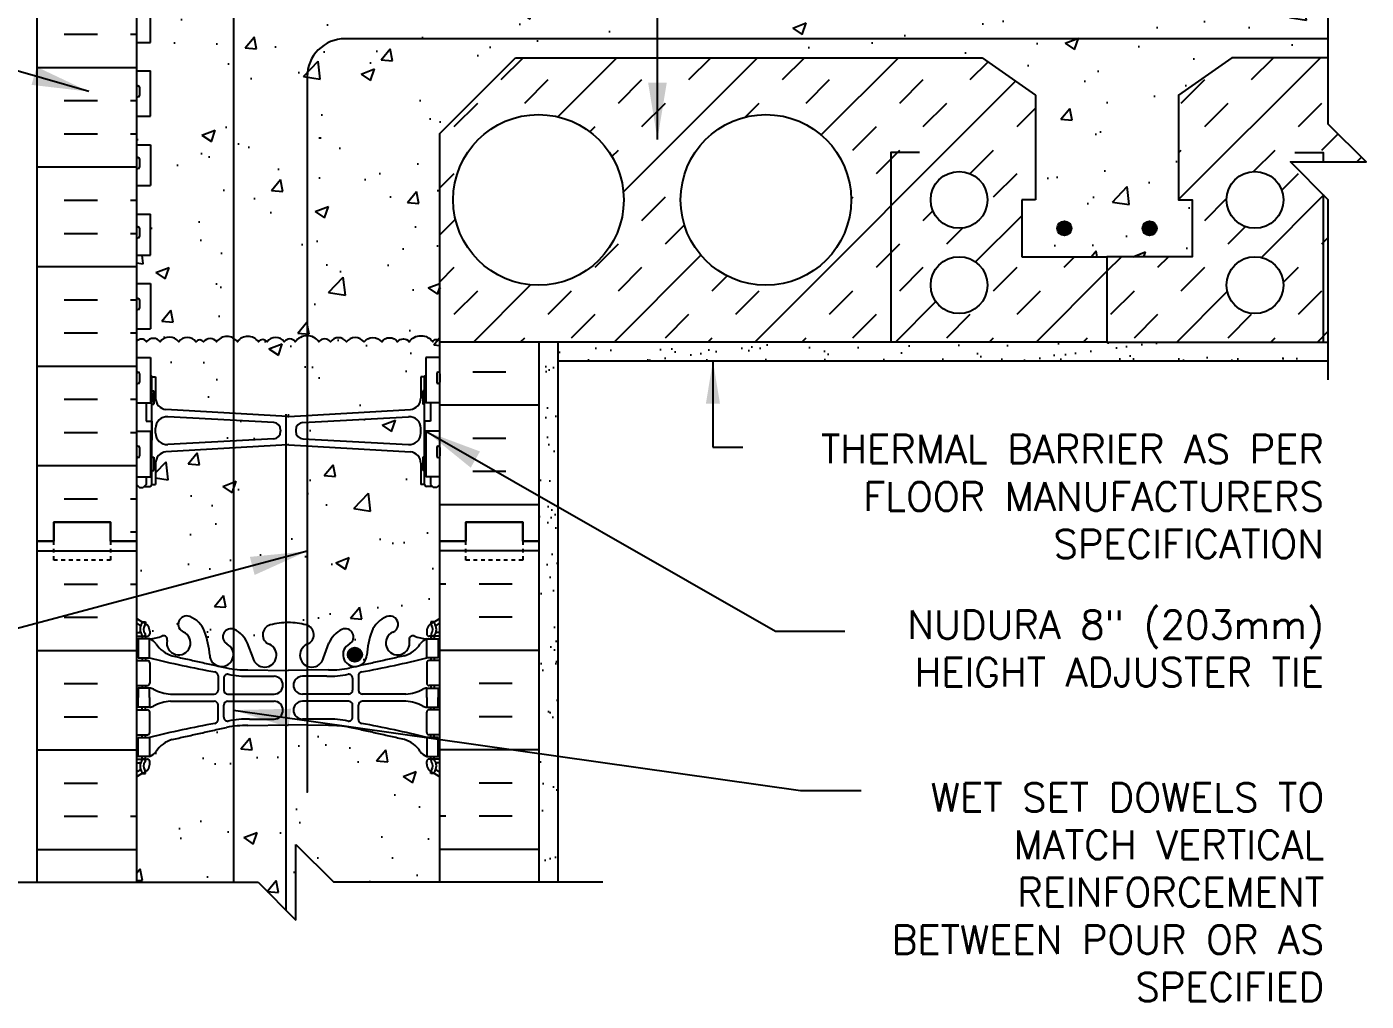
# Model space of a CAD drawing. Header units: inches. Extents: x 232.2 to 285.6, y 34.3 to 99.9.
# Drawn here: x 250.27 to 285.61, y 59.77 to 85.47 of the extents above; entities that cross this region are included whole.
import ezdxf

# ---------------------------------------------------------------- set-up
doc = ezdxf.new("R2010")
doc.units = ezdxf.units.IN
doc.header["$MEASUREMENT"] = 0
doc.linetypes.add('DASHED2', pattern=[0.375, 0.25, -0.125])
for name, color, linetype in [('HATCH', 12, 'Continuous'), ('line25', 2, 'Continuous'), ('LINE3', 3, 'Continuous'), ('LINE50', 5, 'Continuous'), ('LINE9', 9, 'Continuous'), ('TEXT', 4, 'Continuous'), ('Web_Edge', 9, 'Continuous')]:
    doc.layers.add(name, color=color, linetype=linetype)
doc.styles.add('DIM', font='romans.shx', dxfattribs={"width": 0.7})
doc.styles.add('ROMANS', font='romans.shx', dxfattribs={"height": 0.75})
doc.styles.get("Standard").update_dxf_attribs({"font": 'romans.shx', "height": 0.75})
doc.linetypes.add('STEEL', pattern='A,0.5,-0.2,["X",Standard,S=0.1,R=0,X=-0.1,Y=-0.05],-0.1', length=0.8)
doc.dimstyles.new('ext_12', dxfattribs={"dimscale": 12, "dimtxt": 0.09375, "dimasz": 0.09375, "dimexe": 0.09375, "dimexo": 0.0625, "dimgap": 0.0625, "dimtad": 1, "dimdec": 1, "dimzin": 2, "dimdsep": 46, "dimlunit": 4, "dimtxsty": 'DIM', "dimcen": 0.09, "dimdle": 0.09375, "dimclrt": 4, "dimadec": 0, "dimazin": 0, "dimtfac": 1, "dimtdec": 1, "dimtmove": 2, "dimatfit": 3, "dimfxl": 1, "dimfrac": 2, "dimtolj": 1, "dimtzin": 0, "dimarcsym": 0})
doc.dimstyles.new('ext_8', dxfattribs={"dimscale": 8, "dimtxt": 0.09375, "dimasz": 0.09375, "dimexe": 0.09375, "dimexo": 0.0625, "dimgap": 0.0625, "dimtad": 1, "dimdec": 1, "dimzin": 3, "dimdsep": 46, "dimlunit": 4, "dimtxsty": 'DIM', "dimcen": 0.09, "dimdle": 0.09375, "dimclrt": 4, "dimadec": 0, "dimazin": 0, "dimtfac": 1, "dimtdec": 1, "dimtmove": 2, "dimatfit": 3, "dimfxl": 1, "dimfrac": 2, "dimtolj": 1, "dimtzin": 0, "dimarcsym": 0})
pattern_1 = [(50, (0, 0), (3.5863, -0.31376), [0.375, -4.125]), (355, (0, 0), (-0.693757, 3.76096), [0.3, -3.3]), (100.4514, (0.299, -0.026), (2.892544, 3.4472), [0.3187, -3.50571]), (46.1842, (0, 1), (5.336207, -0.827596), [0.5625, -6.1875]), (96.6356, (0.4447, 0.931), (4.67331, 4.87059), [0.47805, -5.25857]), (351.1842, (0, 1), (4.67331, 4.87059), [0.45, -4.95]), (21, (0.5, 0.75), (2.984535, -2.013094), [0.375, -4.125]), (326, (0.5, 0.75), (1.216577, 3.62575), [0.3, -3.3]), (71.4514, (0.7487, 0.5822), (4.20111, 1.612656), [0.3187, -3.50571]), (37.5, (0, 0), (0.060799, 1.664469), [0, -3.26, 0, -3.35, 0, -3.3125]), (7.5, (0, 0), (1.315348, 1.972059), [0, -1.91, 0, -3.185, 0, -1.2625]), (327.5, (-1.115, 0), (2.669112, -0.1127744), [0, -1.25, 0, -3.9, 0, -5.175]), (317.5, (-1.615, 0), (2.91593, 0.500525), [0, -1.625, 0, -2.59, 0, -3.675])]

msp = doc.modelspace()

# ---------------------------------------------------------------- hatches: boundary and pattern name
at = {"layer": 'HATCH'}
h = msp.add_hatch(dxfattribs=at)
h.set_pattern_fill('INSUL', color=256, scale=7, style=0)
h.set_pattern_definition([(0, (-2672.9974, -325.1072), (0, 2.625), []), (0, (-2672.9974, -324.2322), (0, 2.625), [0.875, -0.875]), (0, (-2672.9974, -323.3572), (0, 2.625), [0.875, -0.875])])
h.paths.add_polyline_path([(250.539, 71.902), (250.977, 71.902), (250.977, 72.402), (252.477, 72.402), (252.477, 71.902), (253.164, 71.902), (253.164, 89.902), (252.477, 89.902), (252.477, 90.402), (250.977, 90.402), (250.977, 89.902), (250.539, 89.902)])
h = msp.add_hatch(dxfattribs=at)
h.set_pattern_fill('INSUL', color=256, scale=7, style=0)
h.set_pattern_definition([(0, (66.0314, -55.7575), (0, 2.625), []), (0, (66.0314, -54.8825), (0, 2.625), [0.875, -0.875]), (0, (66.0314, -54.0075), (0, 2.625), [0.875, -0.875])])
h.paths.add_polyline_path([(263.789, 89.902), (263.352, 89.902), (263.352, 90.402), (261.852, 90.402), (261.852, 89.902), (261.164, 89.902), (261.164, 86.652), (263.789, 86.652)])
h.paths.add_polyline_path([(263.789, 77.152), (261.164, 77.152), (261.164, 71.902), (261.852, 71.902), (261.852, 72.402), (263.352, 72.402), (263.352, 71.902), (263.789, 71.902)])
h = msp.add_hatch(dxfattribs=at)
h.set_pattern_fill('AR-CONC', color=256, scale=0.5)
h.set_pattern_definition(pattern_1)
h.paths.add_polyline_path([(263.164, 84.652), (275.473, 84.652), (276.877, 83.662), (276.877, 80.902), (276.517, 80.902), (276.517, 79.402), (278.767, 79.402), (281.017, 79.402), (281.017, 80.902), (280.65, 80.902), (280.657, 80.91), (280.657, 83.662), (282.061, 84.652), (284.607, 84.652), (284.607, 86.652), (261.164, 86.652), (261.164, 86.431), (261.084, 86.351), (260.994, 86.351), (260.964, 86.381), (260.814, 86.381, -0.414214), (260.764, 86.431), (260.664, 86.431), (260.664, 86.814, 0.243111), (260.356, 86.652, 0.520567), (260.05, 86.652, 0.520567), (259.63, 86.652, 0.48966), (259.164, 86.652, 0.48966), (258.698, 86.652, 0.520567), (258.278, 86.652, 0.520567), (257.973, 86.652, 0.520567), (257.351, 86.652, 0.520567), (257.06, 86.652, 0.520567), (256.605, 86.652, 0.520567), (256.377, 86.652, 0.520567), (255.822, 86.652, 0.520567), (255.276, 86.652, 0.520567), (254.93, 86.652, 0.520567), (254.73, 86.652, 0.520567), (254.275, 86.652, 0.520567), (253.784, 86.652, 0.174031), (253.664, 86.737), (253.664, 86.431), (253.564, 86.431, -0.414214), (253.514, 86.381), (253.364, 86.381), (253.334, 86.351), (253.244, 86.351), (253.164, 86.431), (253.164, 86.257), (253.529, 86.257), (253.529, 85.057), (253.164, 85.057), (253.164, 84.307), (253.529, 84.307), (253.529, 83.107), (253.164, 83.107), (253.164, 82.357), (253.529, 82.357), (253.529, 81.277), (253.164, 81.277), (253.164, 80.527), (253.529, 80.527), (253.529, 79.447), (253.164, 79.447), (253.164, 78.697), (253.529, 78.697), (253.529, 77.497), (253.164, 77.497), (253.164, 77.159, -0.540212), (253.429, 77.157, -0.520567), (253.784, 77.157, -0.520567), (254.275, 77.157, -0.520567), (254.73, 77.157, -0.520567), (254.93, 77.157, -0.520567), (255.276, 77.157, -0.520567), (255.822, 77.157, -0.520567), (256.377, 77.157, -0.520567), (256.605, 77.157, -0.520567), (257.06, 77.157, -0.520567), (257.351, 77.157, -0.520567), (257.973, 77.157, -0.520567), (258.278, 77.157, -0.520567), (258.698, 77.157, -0.48966), (259.164, 77.157, -0.48966), (259.63, 77.157, -0.520567), (260.05, 77.157, -0.520567), (260.356, 77.157, -0.520567), (260.977, 77.157, -0.715411), (261.164, 77.152), (261.164, 82.652)])
h = msp.add_hatch(dxfattribs=at)
h.set_pattern_fill('AR-CONC', color=256, scale=0.5)
h.set_pattern_definition(pattern_1)
edge = h.paths.add_edge_path()
edge.add_arc((260.818, 65.315), 0.5, 46.2109, 66.4218)
edge.add_line((261.018, 65.773), (260.928, 65.773))
edge.add_line((260.928, 65.773), (260.928, 65.815))
edge.add_arc((261.068, 66.022), 0.25, 180, 235.9442, ccw=False)
edge.add_line((260.818, 66.022), (260.818, 66.089))
edge.add_arc((260.881, 66.089), 0.0625, 90, 180, ccw=False)
edge.add_line((260.881, 66.152), (260.928, 66.152))
edge.add_line((260.928, 66.152), (260.928, 66.222))
edge.add_line((260.928, 66.222), (260.823, 66.222))
edge.add_arc((260.946, 66.564), 0.364, 212.0424, 250.3387, ccw=False)
edge.add_arc((260.022, 65.953), 0.743, 34.228, 73.8107)
edge.add_spline(control_points=[(260.23, 66.667), (258.792, 66.988)], knot_values=[0, 0, 1, 1], degree=1, periodic=0)
edge.add_arc((258.236, 64.056), 2.984, 79.2546, 90.0995)
edge.add_line((258.231, 67.04), (257.164, 67.056))
edge.add_line((257.164, 67.056), (256.098, 67.04))
edge.add_arc((256.092, 64.056), 2.984, 89.9005, 100.7454)
edge.add_spline(control_points=[(255.536, 66.988), (254.099, 66.667)], knot_values=[0, 0, 1, 1], degree=1, periodic=0)
edge.add_arc((254.306, 65.953), 0.743, 106.1893, 145.772)
edge.add_arc((253.383, 66.564), 0.364, 289.6613, 327.9576, ccw=False)
edge.add_line((253.505, 66.222), (253.4, 66.222))
edge.add_line((253.4, 66.222), (253.4, 66.152))
edge.add_line((253.4, 66.152), (253.448, 66.152))
edge.add_arc((253.448, 66.089), 0.0625, 0, 90, ccw=False)
edge.add_line((253.51, 66.089), (253.51, 66.022))
edge.add_arc((253.26, 66.022), 0.25, 304.0558, 360, ccw=False)
edge.add_line((253.4, 65.815), (253.4, 65.773))
edge.add_line((253.4, 65.773), (253.31, 65.773))
edge.add_arc((253.51, 65.315), 0.5, 113.5782, 133.7891)
edge.add_line((253.164, 65.676), (253.164, 62.902))
edge.add_line((253.164, 62.902), (256.367, 62.902))
edge.add_line((256.367, 62.902), (257.367, 61.902))
edge.add_line((257.367, 61.902), (257.367, 63.902))
edge.add_line((257.367, 63.902), (258.367, 62.902))
edge.add_line((258.367, 62.902), (261.164, 62.902))
edge.add_line((261.164, 62.902), (261.164, 65.676))
h.paths.add_polyline_path([(261.164, 71.902), (261.164, 73.395), (261.084, 73.315), (260.994, 73.315), (260.964, 73.345), (260.814, 73.345, -0.414214), (260.764, 73.395), (260.664, 73.395), (260.664, 73.956, 0.405043), (260.374, 74.256), (257.17, 74.439, 0.028618), (257.148, 74.438), (253.939, 74.255, 0.390098), (253.664, 73.956), (253.664, 73.395), (253.564, 73.395, -0.414214), (253.514, 73.345), (253.364, 73.345), (253.334, 73.315), (253.244, 73.315), (253.164, 73.395), (253.164, 71.902), (253.164, 69.868, 0.088416), (253.31, 69.771), (253.4, 69.771), (253.4, 69.729, -0.249069), (253.51, 69.522), (253.51, 69.454, -0.414214), (253.448, 69.392), (253.4, 69.392), (253.4, 69.322), (253.505, 69.322, 0.085348), (253.835, 69.397, -0.669601), (253.967, 69.277, 2.087231), (254.401, 69.502, -1), (254.564, 69.91, -0.21345), (254.957, 69.521, -0.069923), (255.094, 68.877, 1.629604), (255.565, 69.178, -0.994662), (255.747, 69.573, -0.173075), (256.093, 69.206), (256.235, 68.82, 1.612474), (256.667, 69.179, -0.734872), (256.69, 69.69, -0.068475), (257.164, 69.752, -0.068475), (257.638, 69.69, -0.734872), (257.661, 69.179, 1.612474), (258.093, 68.82), (258.236, 69.206, -0.173075), (258.581, 69.573, -0.994662), (258.764, 69.178, 1.629604), (259.235, 68.877, -0.069923), (259.372, 69.521, -0.21345), (259.764, 69.91, -1), (259.927, 69.502, 2.087231), (260.361, 69.277, -0.669601), (260.494, 69.397, 0.085348), (260.823, 69.322), (260.928, 69.322), (260.928, 69.392), (260.881, 69.392, -0.414214), (260.818, 69.454), (260.818, 69.522, -0.249069), (260.928, 69.729), (260.928, 69.771), (261.018, 69.771, 0.088416), (261.164, 69.868)])
h.paths.add_polyline_path([(260.664, 76.235), (260.764, 76.235, -0.327813), (260.799, 76.283), (260.799, 76.747), (261.164, 76.747), (261.164, 77.152, 0.715411), (260.977, 77.157, 0.520567), (260.356, 77.157, 0.520567), (260.05, 77.157, 0.520567), (259.63, 77.157, 0.48966), (259.164, 77.157, 0.48966), (258.698, 77.157, 0.520567), (258.278, 77.157, 0.520567), (257.973, 77.157, 0.520567), (257.351, 77.157, 0.520567), (257.06, 77.157, 0.520567), (256.605, 77.157, 0.520567), (256.377, 77.157, 0.520567), (255.822, 77.157, 0.520567), (255.276, 77.157, 0.520567), (254.93, 77.157, 0.520567), (254.73, 77.157, 0.520567), (254.275, 77.157, 0.520567), (253.784, 77.157, 0.520567), (253.429, 77.157, 0.540212), (253.164, 77.159), (253.164, 76.747), (253.529, 76.747), (253.529, 76.283, -0.327813), (253.564, 76.235), (253.664, 76.235), (253.664, 75.674, 0.390098), (253.939, 75.375), (257.148, 75.191, 0.020761), (257.164, 75.191, 0.020761), (257.181, 75.191), (260.389, 75.375, 0.390098), (260.664, 75.674)])
h.paths.add_polyline_path([(260.664, 74.882, 0.438748), (260.339, 75.181), (257.548, 75.032, 0.390098), (257.364, 74.832), (257.364, 74.797, 0.390098), (257.548, 74.598), (260.339, 74.449, 0.438748), (260.664, 74.748)])
h.paths.add_polyline_path([(256.781, 75.032), (253.989, 75.181, 0.438748), (253.664, 74.882), (253.664, 74.748, 0.438748), (253.989, 74.449), (256.781, 74.598, 0.390098), (256.964, 74.797), (256.964, 74.832, 0.390098)])
h = msp.add_hatch(dxfattribs=at)
h.set_pattern_fill('AR-SAND', color=256, scale=0.5, style=0)
h.set_pattern_definition([(37.5, (66.0314, -55.7575), (-0.0314967, 0.963412), [0, -0.76, 0, -0.85, 0, -0.8125]), (7.5, (66.0314, -55.7575), (0.8848884, 1.411073), [0, -0.41, 0, -0.685, 0, -0.2625]), (327.5, (65.4164, -55.7575), (1.557071, 0.0028295), [0, -0.25, 0, -0.9, 0, -1.175]), (317.5, (65.4164, -55.7575), (1.503063, 0.438838), [0, -0.125, 0, -0.59, 0, -0.675])])
h.paths.add_polyline_path([(264.289, 77.152), (263.789, 77.152), (263.789, 71.902), (263.789, 62.902), (264.289, 62.902)])
h = msp.add_hatch(dxfattribs=at)
h.set_pattern_fill('AR-SAND', color=256, scale=0.5, style=0)
h.set_pattern_definition([(37.5, (61.228, 3.014), (-0.0314967, 0.963412), [0, -0.76, 0, -0.85, 0, -0.8125]), (7.5, (61.228, 3.014), (0.8848884, 1.411073), [0, -0.41, 0, -0.685, 0, -0.2625]), (327.5, (60.613, 3.014), (1.557071, 0.0028295), [0, -0.25, 0, -0.9, 0, -1.175]), (317.5, (60.613, 3.014), (1.503063, 0.438838), [0, -0.125, 0, -0.59, 0, -0.675])])
h.paths.add_polyline_path([(264.289, 77.152), (264.289, 76.652), (284.607, 76.652), (284.607, 77.152), (278.767, 77.152)])
at = {"layer": 'LINE3'}
for points in [[(277.83, 80.152, 1), (277.455, 80.152, 1)], [(280.08, 80.152, 1), (279.705, 80.152, 1)], [(259.11, 68.908, 1), (258.735, 68.908, 1)]]:
    msp.add_hatch(color=256, dxfattribs=at).paths.add_polyline_path(points)

# ---------------------------------------------------------------- linework, layer by layer
at = {"layer": 'HATCH'}
for p, q in [((262.784, 84.073), (263.363, 84.652)), ((264.279, 83.093), (265.838, 84.652)), ((266.008, 81.11), (269.55, 84.652)), ((267.734, 84.073), (268.313, 84.652)), ((270.208, 84.073), (270.788, 84.652)), ((271.226, 82.615), (273.263, 84.652)), ((275.158, 84.073), (275.628, 84.543)), ((280.657, 80.91), (284.4, 84.652)), ((282.583, 84.073), (283.162, 84.652)), ((263.403, 83.454), (264.021, 84.073)), ((265.877, 83.454), (266.496, 84.073)), ((269.475, 77.152), (276.354, 84.031)), ((270.827, 83.454), (271.446, 84.073)), ((273.302, 83.454), (273.921, 84.073)), ((280.727, 83.454), (281.345, 84.073)), ((261.546, 82.835), (262.165, 83.454)), ((266.496, 82.835), (267.115, 83.454)), ((269.22, 83.085), (269.59, 83.454)), ((273.921, 82.835), (274.54, 83.454)), ((281.345, 82.835), (281.964, 83.454)), ((283.82, 82.835), (284.439, 83.454)), ((276.396, 82.835), (276.877, 83.317)), ((265.122, 82.699), (265.259, 82.835)), ((272.065, 82.217), (272.683, 82.835)), ((284.439, 82.217), (284.866, 82.643)), ((265.706, 82.045), (265.877, 82.217)), ((272.683, 81.598), (273.302, 82.217)), ((275.158, 81.598), (275.777, 82.217)), ((280.657, 82.147), (280.727, 82.217)), ((282.636, 81.652), (283.202, 82.217)), ((285.362, 81.902), (285.484, 82.025)), ((261.164, 81.216), (261.546, 81.598)), ((275.777, 80.979), (276.396, 81.598)), ((283.377, 81.154), (283.82, 81.598)), ((266.496, 80.361), (267.115, 80.979)), ((272.017, 80.932), (272.065, 80.979)), ((281.345, 80.361), (281.921, 80.936)), ((282.842, 79.382), (284.484, 81.025)), ((273.921, 80.361), (274.173, 80.613)), ((261.164, 79.978), (261.576, 80.391)), ((267.115, 79.742), (267.616, 80.243)), ((275.299, 79.264), (276.517, 80.482)), ((277.51, 80.291), (277.51, 80.291)), ((274.54, 79.742), (274.956, 80.158)), ((281.964, 79.742), (282.418, 80.196)), ((284.439, 79.742), (284.607, 79.909)), ((265.259, 79.123), (265.877, 79.742)), ((272.683, 79.123), (273.302, 79.742)), ((265.763, 77.152), (268.054, 79.444)), ((277.633, 79.123), (277.912, 79.402)), ((278.767, 79.02), (279.15, 79.402)), ((280.108, 79.123), (280.387, 79.402)), ((261.164, 78.741), (261.546, 79.123)), ((265.877, 78.504), (266.496, 79.123)), ((268.352, 78.504), (268.746, 78.898)), ((273.302, 78.504), (273.921, 79.123)), ((275.777, 78.504), (276.396, 79.123)), ((276.9, 77.152), (278.767, 79.02)), ((280.727, 78.504), (281.345, 79.123)), ((283.417, 78.72), (283.82, 79.123)), ((261.164, 78.564), (261.193, 78.593)), ((261.546, 77.886), (262.165, 78.504)), ((262.05, 77.152), (263.56, 78.662)), ((264.021, 77.886), (264.64, 78.504)), ((268.971, 77.886), (269.59, 78.504)), ((271.446, 77.886), (272.065, 78.504)), ((276.396, 77.886), (277.014, 78.504)), ((278.871, 77.886), (279.489, 78.504)), ((280.612, 77.152), (281.94, 78.481)), ((283.82, 77.886), (284.439, 78.504)), ((273.187, 77.152), (274.253, 78.218)), ((264.64, 77.267), (265.259, 77.886)), ((267.115, 77.267), (267.734, 77.886)), ((272.065, 77.267), (272.683, 77.886)), ((274.54, 77.267), (275.158, 77.886)), ((279.489, 77.267), (280.108, 77.886)), ((281.964, 77.267), (282.583, 77.886)), ((284.324, 77.152), (284.607, 77.435)), ((263.288, 77.152), (263.403, 77.267)), ((268.238, 77.152), (268.352, 77.267)), ((270.713, 77.152), (270.827, 77.267)), ((275.662, 77.152), (275.777, 77.267)), ((278.137, 77.152), (278.252, 77.267)), ((283.087, 77.152), (283.202, 77.267)), ((250.539, 71.643), (253.164, 71.643)), ((263.789, 71.643), (261.164, 71.643)), ((251.253, 70.768), (252.128, 70.768)), ((253.003, 70.768), (253.164, 70.768)), ((261.326, 70.768), (261.164, 70.768)), ((263.076, 70.768), (262.201, 70.768)), ((251.253, 69.893), (252.128, 69.893)), ((263.076, 69.893), (262.201, 69.893)), ((250.539, 69.018), (253.164, 69.018)), ((263.789, 69.018), (261.164, 69.018)), ((251.253, 68.143), (252.128, 68.143)), ((263.076, 68.143), (262.201, 68.143)), ((251.253, 67.268), (252.128, 67.268)), ((263.076, 67.268), (262.201, 67.268)), ((250.539, 66.393), (253.164, 66.393)), ((263.789, 66.393), (261.164, 66.393)), ((251.253, 65.518), (252.128, 65.518)), ((263.076, 65.518), (262.201, 65.518)), ((251.253, 64.643), (252.128, 64.643)), ((253.003, 64.643), (253.164, 64.643)), ((261.326, 64.643), (261.164, 64.643)), ((263.076, 64.643), (262.201, 64.643)), ((250.539, 63.768), (253.164, 63.768)), ((263.789, 63.768), (261.164, 63.768))]:
    msp.add_line(p, q, dxfattribs=at)
for points in [[(259.164, 77.157, 0.48966), (258.698, 77.157, 0.520567), (258.278, 77.157, 0.520567), (257.973, 77.157, 0.520567), (257.351, 77.157, 0.520567), (257.06, 77.157, 0.520567), (256.605, 77.157, 0.520567), (256.377, 77.157, 0.520567), (255.822, 77.157, 0.520567), (255.276, 77.157, 0.520567), (254.93, 77.157, 0.520567), (254.73, 77.157, 0.520567), (254.275, 77.157, 0.520567), (253.784, 77.157, 0.520567), (253.429, 77.157, 0.540212), (253.164, 77.159)], [(259.164, 77.157, -0.48966), (259.63, 77.157, -0.520567), (260.05, 77.157, -0.520567), (260.356, 77.157, -0.520567), (260.977, 77.157, -0.715411), (261.164, 77.152, -0.307914)]]:
    msp.add_lwpolyline(points, format="xyb", dxfattribs=at)
at = {"layer": 'line25'}
for p, q in [((253.164, 89.902), (253.164, 71.902)), ((253.529, 85.057), (253.529, 86.257)), ((253.164, 85.057), (253.529, 85.057)), ((261.164, 82.652), (263.164, 84.652)), ((263.164, 84.652), (275.473, 84.652)), ((275.473, 84.652), (276.877, 83.662)), ((253.164, 84.307), (253.529, 84.307)), ((253.529, 83.107), (253.529, 84.307)), ((276.877, 83.662), (276.877, 80.902)), ((253.164, 83.107), (253.529, 83.107)), ((253.164, 82.357), (253.529, 82.357)), ((253.529, 82.357), (253.529, 81.277)), ((261.164, 71.902), (261.164, 82.652)), ((253.164, 81.277), (253.529, 81.277)), ((276.877, 80.902), (276.517, 80.902)), ((276.517, 80.902), (276.517, 79.402)), ((253.164, 80.527), (253.529, 80.527)), ((253.529, 79.447), (253.529, 80.527)), ((253.164, 79.447), (253.529, 79.447)), ((276.517, 79.402), (278.767, 79.402)), ((278.767, 79.402), (278.767, 77.152)), ((253.164, 78.697), (253.529, 78.697)), ((253.529, 78.697), (253.529, 77.497)), ((253.164, 77.497), (253.529, 77.497)), ((278.767, 77.152), (261.164, 77.152)), ((253.164, 76.747), (253.529, 76.747)), ((253.529, 76.747), (253.529, 75.547)), ((260.799, 76.747), (260.799, 75.547)), ((261.164, 76.747), (260.799, 76.747)), ((253.164, 75.547), (253.529, 75.547)), ((261.164, 75.547), (260.799, 75.547)), ((253.164, 74.797), (253.529, 74.797)), ((253.529, 74.797), (253.529, 73.597)), ((261.164, 74.797), (260.799, 74.797)), ((260.799, 74.797), (260.799, 73.597)), ((253.164, 73.597), (253.529, 73.597)), ((261.164, 73.597), (260.799, 73.597)), ((253.164, 71.902), (253.164, 62.902)), ((261.164, 62.902), (261.164, 71.902))]:
    msp.add_line(p, q, dxfattribs=at)
msp.add_lwpolyline([(284.607, 84.652), (282.061, 84.652), (280.657, 83.662), (280.657, 80.902), (281.017, 80.902), (281.017, 79.402), (278.767, 79.402), (278.767, 77.152), (284.607, 77.152)], dxfattribs=at)
at = {"layer": 'LINE3'}
for p, q in [((255.719, 98.902), (255.719, 62.902)), ((257.103, 75.249), (257.103, 62.166))]:
    msp.add_line(p, q, dxfattribs=at)
at = {"layer": 'LINE3', "linetype": 'STEEL'}
msp.add_line((284.607, 85.152), (263.164, 85.152), dxfattribs=at)
at = {"layer": 'LINE3'}
msp.add_lwpolyline([(263.164, 85.152), (258.664, 85.152, 0.414214), (257.664, 84.152), (257.664, 65.278), (257.664, 65.278)], format="xyb", dxfattribs=at)
for centre in [(277.642, 80.152), (279.892, 80.152), (258.923, 68.908)]:
    msp.add_circle(centre, 0.188, dxfattribs=at)
at = {"layer": 'LINE50'}
for p, q in [((250.539, 71.902), (250.539, 89.902)), ((263.789, 71.902), (263.789, 77.152)), ((250.539, 62.902), (250.539, 71.902)), ((263.789, 62.902), (263.789, 71.902))]:
    msp.add_line(p, q, dxfattribs=at)
for points in [[(253.164, 71.902), (252.477, 71.902), (252.477, 72.402), (250.977, 72.402), (250.977, 71.902), (250.539, 71.902)], [(250.539, 71.902), (250.977, 71.902), (250.977, 72.402), (252.477, 72.402), (252.477, 71.902), (253.164, 71.902)], [(261.164, 71.902), (261.852, 71.902), (261.852, 72.402), (263.352, 72.402), (263.352, 71.902), (263.789, 71.902)], [(263.789, 71.902), (263.352, 71.902), (263.352, 72.402), (261.852, 72.402), (261.852, 71.902), (261.164, 71.902)]]:
    msp.add_lwpolyline(points, dxfattribs=at)
at = {"layer": 'LINE9'}
for p, q in [((253.164, 83.877), (253.164, 83.657)), ((253.164, 83.822), (253.164, 83.822)), ((253.204, 83.917), (253.204, 83.917)), ((253.244, 83.877), (253.244, 83.657)), ((253.164, 83.712), (253.164, 83.712)), ((253.204, 83.617), (253.204, 83.617)), ((253.204, 82.027), (253.204, 82.027)), ((253.164, 81.987), (253.164, 81.767)), ((253.164, 81.932), (253.164, 81.932)), ((253.164, 81.822), (253.164, 81.822)), ((253.204, 81.727), (253.204, 81.727)), ((253.244, 81.987), (253.244, 81.767)), ((253.164, 80.157), (253.164, 79.937)), ((253.164, 80.102), (253.164, 80.102)), ((253.164, 79.992), (253.164, 79.992)), ((253.204, 80.197), (253.204, 80.197)), ((253.204, 79.897), (253.204, 79.897)), ((253.244, 80.157), (253.244, 79.937)), ((253.164, 78.267), (253.164, 78.047)), ((253.164, 78.212), (253.164, 78.212)), ((253.164, 78.102), (253.164, 78.102)), ((253.204, 78.307), (253.204, 78.307)), ((253.244, 78.267), (253.244, 78.047)), ((253.204, 78.007), (253.204, 78.007)), ((264.289, 62.902), (264.289, 77.152)), ((253.204, 76.357), (253.204, 76.357)), ((261.124, 76.357), (261.124, 76.357)), ((284.607, 76.652), (264.289, 76.652)), ((253.164, 76.317), (253.164, 76.097)), ((253.164, 76.262), (253.164, 76.262)), ((253.164, 76.152), (253.164, 76.152)), ((253.204, 76.057), (253.204, 76.057)), ((253.244, 76.317), (253.244, 76.097)), ((253.564, 76.235), (253.664, 76.235)), ((253.564, 73.395), (253.564, 76.235)), ((253.564, 76.215), (253.564, 76.215)), ((253.664, 76.235), (253.664, 75.674)), ((260.664, 76.235), (260.664, 75.674)), ((260.764, 76.235), (260.664, 76.235)), ((260.764, 73.395), (260.764, 76.235)), ((260.764, 76.215), (260.764, 76.215)), ((261.084, 76.317), (261.084, 76.097)), ((261.084, 76.262), (261.084, 76.262)), ((261.084, 76.152), (261.084, 76.152)), ((261.124, 76.057), (261.124, 76.057)), ((261.164, 76.317), (261.164, 76.097)), ((253.564, 75.865), (253.614, 75.865)), ((253.614, 75.865), (253.614, 75.515)), ((260.764, 75.865), (260.714, 75.865)), ((260.714, 75.865), (260.714, 75.515)), ((253.414, 75.547), (253.414, 75.065)), ((253.564, 75.515), (253.614, 75.515)), ((257.148, 75.191), (253.939, 75.375)), ((257.181, 75.191), (260.389, 75.375)), ((260.764, 75.515), (260.714, 75.515)), ((260.914, 75.547), (260.914, 75.065)), ((256.781, 75.032), (253.989, 75.181)), ((257.548, 75.032), (260.339, 75.181)), ((253.664, 74.748), (253.664, 74.882)), ((256.781, 74.598), (253.989, 74.449)), ((256.964, 74.832), (256.964, 74.797)), ((257.364, 74.832), (257.364, 74.797)), ((257.548, 74.598), (260.339, 74.449)), ((260.664, 74.748), (260.664, 74.882)), ((253.164, 74.367), (253.164, 74.147)), ((253.164, 74.312), (253.164, 74.312)), ((253.204, 74.407), (253.204, 74.407)), ((253.244, 74.367), (253.244, 74.147)), ((257.148, 74.438), (253.939, 74.255)), ((257.181, 74.438), (260.389, 74.255)), ((261.084, 74.367), (261.084, 74.147)), ((261.084, 74.312), (261.084, 74.312)), ((261.124, 74.407), (261.124, 74.407)), ((261.164, 74.367), (261.164, 74.147)), ((253.164, 74.202), (253.164, 74.202)), ((253.204, 74.107), (253.204, 74.107)), ((253.564, 74.115), (253.614, 74.115)), ((253.614, 74.115), (253.614, 73.765)), ((253.664, 73.956), (253.664, 73.395)), ((260.664, 73.956), (260.664, 73.395)), ((260.714, 74.115), (260.714, 73.765)), ((260.764, 74.115), (260.714, 74.115)), ((261.084, 74.202), (261.084, 74.202)), ((261.124, 74.107), (261.124, 74.107)), ((253.414, 73.597), (253.414, 73.395)), ((253.564, 73.765), (253.614, 73.765)), ((260.764, 73.765), (260.714, 73.765)), ((260.914, 73.597), (260.914, 73.395)), ((253.164, 73.395), (253.244, 73.315)), ((253.244, 73.315), (253.334, 73.315)), ((253.414, 73.395), (253.334, 73.315)), ((253.364, 73.345), (253.514, 73.345)), ((253.414, 73.345), (253.514, 73.345)), ((253.564, 73.395), (253.664, 73.395)), ((260.764, 73.395), (260.664, 73.395)), ((260.964, 73.345), (260.814, 73.345)), ((260.914, 73.345), (260.814, 73.345)), ((260.914, 73.395), (260.994, 73.315)), ((261.084, 73.315), (260.994, 73.315)), ((261.164, 73.395), (261.084, 73.315)), ((257.367, 61.902), (257.367, 63.902)), ((257.367, 63.902), (258.367, 62.902)), ((248.771, 62.902), (256.367, 62.902)), ((256.367, 62.902), (257.367, 61.902)), ((265.463, 62.902), (258.367, 62.902))]:
    msp.add_line(p, q, dxfattribs=at)
for points in [[(284.607, 76.152), (284.607, 80.902), (283.607, 81.902), (285.607, 81.902), (284.607, 82.902), (284.607, 87.652)], [(273.816, 82.152), (273.066, 82.152), (273.066, 77.152)], [(283.719, 82.152), (284.469, 82.152), (284.469, 81.902)], [(284.469, 81.04), (284.469, 77.152)], [(253.529, 75.815), (253.564, 75.815), (253.564, 75.565), (253.529, 75.565)], [(260.799, 75.815), (260.764, 75.815), (260.764, 75.565), (260.799, 75.565)], [(253.414, 75.065), (253.414, 75.065), (253.564, 75.065), (253.564, 74.565), (253.529, 74.565)], [(260.914, 75.065), (260.914, 75.065), (260.764, 75.065), (260.764, 74.565), (260.799, 74.565)], [(253.529, 73.815), (253.564, 73.815), (253.564, 74.065), (253.529, 74.065)], [(260.799, 73.815), (260.764, 73.815), (260.764, 74.065), (260.799, 74.065)]]:
    msp.add_lwpolyline(points, dxfattribs=at)
at = {"layer": 'LINE9', "linetype": 'DASHED2', "ltscale": 0.15}
for points in [[(252.477, 71.902), (252.477, 71.902), (252.477, 71.402), (250.977, 71.402), (250.977, 71.902), (250.977, 71.902)], [(263.352, 71.902), (263.352, 71.902), (263.352, 71.402), (261.852, 71.402), (261.852, 71.902), (261.852, 71.902)]]:
    msp.add_lwpolyline(points, dxfattribs=at)
at = {"layer": 'LINE9'}
for centre, radius in [((263.767, 80.902), 2.25), ((269.767, 80.902), 2.25), ((274.865, 80.902), 0.75), ((282.67, 80.902), 0.75), ((274.865, 78.652), 0.75), ((282.67, 78.652), 0.75)]:
    msp.add_circle(centre, radius, dxfattribs=at)
for centre, radius, start, end in [((253.204, 83.877), 0.04, 90, 180), ((253.204, 83.877), 0.04, 0, 90), ((253.204, 83.657), 0.04, 180, 270), ((253.204, 83.657), 0.04, 270, 0), ((253.204, 81.987), 0.04, 90, 180), ((253.204, 81.987), 0.04, 0, 90), ((253.204, 81.767), 0.04, 180, 270), ((253.204, 81.767), 0.04, 270, 0), ((253.204, 80.157), 0.04, 90, 180), ((253.204, 79.937), 0.04, 180, 270), ((253.204, 80.157), 0.04, 0, 90), ((253.204, 79.937), 0.04, 270, 0), ((253.204, 78.267), 0.04, 90, 180), ((253.204, 78.267), 0.04, 0, 90), ((253.204, 78.047), 0.04, 180, 270), ((253.204, 78.047), 0.04, 270, 0), ((253.204, 76.317), 0.04, 90, 180), ((253.204, 76.317), 0.04, 0, 90), ((261.124, 76.317), 0.04, 90, 180), ((261.124, 76.317), 0.04, 0, 90), ((253.204, 76.097), 0.04, 180, 270), ((253.204, 76.097), 0.04, 270, 0), ((253.514, 76.235), 0.05, 0, 72.5993), ((260.814, 76.235), 0.05, 107.4007, 180), ((261.124, 76.097), 0.04, 180, 270), ((261.124, 76.097), 0.04, 270, 0), ((253.964, 75.674), 0.3, 180, 265.2426), ((260.364, 75.674), 0.3, 274.7574, 0), ((253.964, 74.882), 0.3, 85.2426, 180), ((256.764, 74.832), 0.2, 0, 85.2426), ((257.164, 75.391), 0.2, 265.2426, 270), ((257.164, 75.391), 0.2, 270, 274.7574), ((257.564, 74.832), 0.2, 94.7574, 180), ((260.364, 74.882), 0.3, 0, 94.7574), ((253.964, 74.748), 0.3, 180, 274.7574), ((256.764, 74.797), 0.2, 274.7574, 0), ((257.564, 74.797), 0.2, 180, 265.2426), ((260.364, 74.748), 0.3, 265.2426, 0), ((253.204, 74.367), 0.04, 90, 180), ((253.204, 74.367), 0.04, 0, 90), ((253.964, 73.956), 0.3, 94.7574, 180), ((257.164, 74.239), 0.2, 90, 94.7574), ((257.164, 74.239), 0.2, 85.2426, 90), ((260.364, 73.956), 0.3, 0, 85.2426), ((261.124, 74.367), 0.04, 90, 180), ((261.124, 74.367), 0.04, 0, 90), ((253.204, 74.147), 0.04, 180, 270), ((253.204, 74.147), 0.04, 270, 0), ((261.124, 74.147), 0.04, 180, 270), ((261.124, 74.147), 0.04, 270, 0), ((253.514, 73.395), 0.05, 270, 0), ((260.814, 73.395), 0.05, 180, 270)]:
    msp.add_arc(centre, radius, start, end, dxfattribs=at)
at = {"layer": 'Web_Edge'}
for p, q in [((253.31, 69.771), (253.4, 69.771)), ((253.4, 69.771), (253.4, 69.729)), ((261.018, 69.771), (260.928, 69.771)), ((260.928, 69.771), (260.928, 69.729)), ((253.164, 69.492), (253.242, 69.492)), ((253.164, 69.392), (253.448, 69.392)), ((253.31, 69.392), (253.31, 69.322)), ((253.4, 69.392), (253.4, 69.322)), ((253.51, 69.522), (253.51, 69.454)), ((260.818, 69.522), (260.818, 69.454)), ((261.164, 69.392), (260.881, 69.392)), ((260.928, 69.392), (260.928, 69.322)), ((261.018, 69.392), (261.018, 69.322)), ((261.164, 69.492), (261.086, 69.492)), ((256.235, 68.82), (256.093, 69.206)), ((258.093, 68.82), (258.236, 69.206)), ((253.164, 68.752), (253.448, 68.752)), ((253.31, 68.822), (253.31, 68.752)), ((253.4, 68.822), (253.4, 68.752)), ((253.51, 68.689), (253.51, 68.154)), ((260.818, 68.689), (260.818, 68.154)), ((261.164, 68.752), (260.881, 68.752)), ((260.928, 68.822), (260.928, 68.752)), ((261.018, 68.822), (261.018, 68.752)), ((255.312, 68.352), (255.312, 67.967)), ((255.465, 68.29), (255.465, 67.967)), ((256.098, 68.504), (257.164, 68.488)), ((256.145, 68.336), (256.792, 68.336)), ((258.231, 68.504), (257.164, 68.488)), ((258.183, 68.336), (257.537, 68.336)), ((258.864, 68.29), (258.864, 67.967)), ((259.016, 68.352), (259.016, 67.967)), ((253.164, 68.092), (253.448, 68.092)), ((253.31, 68.092), (253.31, 68.022)), ((253.4, 68.092), (253.4, 68.022)), ((254.058, 67.866), (255.212, 67.867)), ((255.565, 67.867), (256.792, 67.867)), ((258.764, 67.867), (257.537, 67.867)), ((260.27, 67.866), (259.116, 67.867)), ((261.164, 68.092), (260.881, 68.092)), ((260.928, 68.092), (260.928, 68.022)), ((261.018, 68.092), (261.018, 68.022)), ((253.31, 67.452), (253.31, 67.522)), ((253.4, 67.452), (253.4, 67.522)), ((254.058, 67.677), (255.212, 67.676)), ((255.312, 67.192), (255.312, 67.576)), ((255.465, 67.254), (255.465, 67.576)), ((255.565, 67.676), (256.792, 67.676)), ((258.764, 67.676), (257.537, 67.676)), ((258.864, 67.254), (258.864, 67.576)), ((259.016, 67.192), (259.016, 67.576)), ((260.27, 67.677), (259.116, 67.676)), ((260.928, 67.452), (260.928, 67.522)), ((261.018, 67.452), (261.018, 67.522)), ((253.164, 67.452), (253.448, 67.452)), ((253.51, 66.854), (253.51, 67.389)), ((256.145, 67.208), (256.792, 67.208)), ((258.183, 67.208), (257.537, 67.208)), ((260.818, 66.854), (260.818, 67.389)), ((261.164, 67.452), (260.881, 67.452)), ((256.098, 67.04), (257.164, 67.056)), ((258.231, 67.04), (257.164, 67.056)), ((253.164, 66.792), (253.448, 66.792)), ((253.31, 66.722), (253.31, 66.792)), ((253.4, 66.722), (253.4, 66.792)), ((261.164, 66.792), (260.881, 66.792)), ((260.928, 66.722), (260.928, 66.792)), ((261.018, 66.722), (261.018, 66.792)), ((253.164, 66.152), (253.448, 66.152)), ((253.31, 66.152), (253.31, 66.222)), ((253.4, 66.152), (253.4, 66.222)), ((253.51, 66.022), (253.51, 66.089)), ((260.818, 66.022), (260.818, 66.089)), ((261.164, 66.152), (260.881, 66.152)), ((260.928, 66.152), (260.928, 66.222)), ((261.018, 66.152), (261.018, 66.222)), ((253.164, 66.052), (253.242, 66.052)), ((253.31, 65.773), (253.4, 65.773)), ((253.4, 65.773), (253.4, 65.815)), ((260.928, 65.773), (260.928, 65.815)), ((261.018, 65.773), (260.928, 65.773)), ((261.164, 66.052), (261.086, 66.052))]:
    msp.add_line(p, q, dxfattribs=at)
for points in [[(253.205, 68.822), (253.505, 68.822), (253.505, 69.322), (253.205, 69.322)], [(261.123, 68.822), (260.823, 68.822), (260.823, 69.322), (261.123, 69.322)], [(253.205, 66.722), (253.505, 66.722), (253.505, 66.222), (253.205, 66.222)], [(261.123, 66.722), (260.823, 66.722), (260.823, 66.222), (261.123, 66.222)]]:
    msp.add_lwpolyline(points, close=True, dxfattribs=at)
for points in [[(253.505, 67.772), (253.505, 68.022), (253.205, 68.022), (253.205, 67.772)], [(260.823, 67.772), (260.823, 68.022), (261.123, 68.022), (261.123, 67.772)], [(253.505, 67.772), (253.505, 67.522), (253.205, 67.522), (253.205, 67.772)], [(260.823, 67.772), (260.823, 67.522), (261.123, 67.522), (261.123, 67.772)]]:
    msp.add_lwpolyline(points, dxfattribs=at)
for centre, radius, start, end in [((253.51, 70.229), 0.5, 226.2109, 250.5288), ((253.51, 70.229), 0.6, 234.7832, 245.0748), ((253.504, 69.576), 0.25, 140.1145, 222.4609), ((253.248, 69.666), 0.021, 343.464, 63.9957), ((253.346, 69.707), 0.045, 321.448, 139.1879), ((253.26, 69.522), 0.25, 0, 70.5288), ((253.504, 69.576), 0.16, 140.0001, 222.4609), ((254.483, 69.706), 0.22, 68.1963, 248.1963), ((254.325, 69.277), 0.677, 21.1239, 69.3197), ((256.758, 69.431), 0.268, 104.7892, 250.0338), ((257.153, 67.998), 1.754, 89.6229, 105.2918), ((257.176, 67.998), 1.754, 74.7082, 90.3771), ((257.57, 69.431), 0.268, 289.9662, 75.2108), ((260.003, 69.277), 0.677, 110.6803, 158.8761), ((259.846, 69.706), 0.22, 291.8037, 111.8037), ((261.068, 69.522), 0.25, 109.4712, 180), ((260.982, 69.707), 0.045, 40.8121, 218.552), ((260.824, 69.576), 0.16, 317.5391, 39.9999), ((260.818, 70.229), 0.5, 289.4712, 313.7891), ((260.824, 69.576), 0.25, 317.5391, 39.8855), ((261.08, 69.666), 0.021, 116.0043, 196.536), ((260.818, 70.229), 0.6, 294.9252, 305.2168), ((253.242, 69.511), 0.0196, 269.4032, 15.4901), ((253.353, 69.438), 0.045, 222.4609, 42.4609), ((253.448, 69.454), 0.0625, 270, 0), ((253.45, 70.317), 0.997, 273.1538, 293.1467), ((253.383, 68.979), 0.364, 34.9775, 70.3387), ((253.876, 69.31), 0.0968, 340.1551, 110.4331), ((254.274, 69.215), 0.314, 168.5886, 66.1916), ((252.735, 68.712), 2.365, 4.3895, 20.0015), ((255.657, 69.375), 0.217, 65.5264, 238.537), ((255.406, 68.905), 0.75, 23.6938, 62.9705), ((258.922, 68.905), 0.75, 117.0295, 156.3062), ((258.672, 69.375), 0.217, 301.463, 114.4736), ((261.594, 68.712), 2.365, 159.9985, 175.6105), ((260.054, 69.215), 0.314, 113.8084, 11.4114), ((260.452, 69.31), 0.0968, 69.5669, 199.8449), ((260.878, 70.317), 0.997, 246.8533, 266.8462), ((260.946, 68.979), 0.364, 109.6613, 145.0225), ((260.881, 69.454), 0.0625, 180, 270), ((260.976, 69.438), 0.045, 137.5391, 317.5391), ((261.086, 69.511), 0.0196, 164.5099, 270.5968), ((254.306, 69.59), 0.743, 212.7919, 253.8107), ((255.406, 68.908), 0.314, 182.7357, 63.9348), ((256.54, 68.892), 0.314, 193.4146, 66.1916), ((257.788, 68.892), 0.314, 113.8084, 346.5854), ((258.923, 68.908), 0.314, 116.0652, 357.2643), ((260.022, 69.59), 0.743, 286.1893, 327.2081), ((253.448, 68.689), 0.0625, 0, 90), ((260.314, 96.242), 28.253, 256.0552, 259.6343), ((254.015, 96.242), 28.253, 280.3657, 283.9448), ((260.881, 68.689), 0.0625, 90, 180), ((255.212, 68.352), 0.1, 360, 79.6343), ((255.565, 68.29), 0.1, 79.2546, 180), ((256.092, 71.487), 2.984, 259.2546, 270.0995), ((256.14, 71.32), 2.984, 259.2546, 270.0995), ((256.792, 68.101), 0.234, 270, 90), ((257.537, 68.101), 0.234, 90, 270), ((258.189, 71.32), 2.984, 269.9005, 280.7454), ((258.236, 71.487), 2.984, 269.9005, 280.7454), ((258.764, 68.29), 0.1, 0, 100.7454), ((259.116, 68.352), 0.1, 100.3657, 180), ((253.448, 68.154), 0.0625, 270, 0), ((253.501, 67.803), 0.219, 60.4937, 88.92), ((254.143, 69.023), 1.16, 242.5844, 265.8032), ((255.212, 67.967), 0.1, 270.0388, 360), ((255.565, 67.967), 0.1, 180, 270), ((258.764, 67.967), 0.1, 270, 0), ((259.116, 67.967), 0.1, 180, 269.9612), ((260.186, 69.023), 1.16, 274.1968, 297.4156), ((260.827, 67.803), 0.219, 91.08, 119.5063), ((260.881, 68.154), 0.0625, 180, 270), ((253.501, 67.74), 0.219, 271.08, 299.5063), ((254.143, 66.521), 1.16, 94.1968, 117.4156), ((255.212, 67.576), 0.1, 0, 89.9612), ((255.565, 67.576), 0.1, 90, 180), ((256.792, 67.442), 0.234, 270, 90), ((257.537, 67.442), 0.234, 90, 270), ((258.764, 67.576), 0.1, 0, 90), ((259.116, 67.576), 0.1, 90.0388, 180), ((260.186, 66.521), 1.16, 62.5844, 85.8032), ((260.827, 67.74), 0.219, 240.4937, 268.92), ((253.448, 67.389), 0.0625, 0, 90), ((255.212, 67.192), 0.1, 280.3657, 0), ((255.565, 67.254), 0.1, 180, 280.7454), ((256.14, 64.224), 2.984, 89.9005, 100.7454), ((258.189, 64.224), 2.984, 79.2546, 90.0995), ((258.764, 67.254), 0.1, 259.2546, 0), ((259.116, 67.192), 0.1, 180, 259.6343), ((260.881, 67.389), 0.0625, 90, 180), ((253.448, 66.854), 0.0625, 270, 0), ((260.314, 39.301), 28.253, 100.3657, 103.9448), ((256.092, 64.056), 2.984, 89.9005, 100.7454), ((258.236, 64.056), 2.984, 79.2546, 90.0995), ((254.015, 39.301), 28.253, 76.0552, 79.6343), ((260.881, 66.854), 0.0625, 180, 270), ((254.306, 65.953), 0.743, 106.1893, 147.2081), ((260.022, 65.953), 0.743, 32.7919, 73.8107), ((253.504, 65.967), 0.25, 137.5391, 219.8855), ((253.353, 66.106), 0.045, 317.5391, 137.5391), ((253.448, 66.089), 0.0625, 360, 90), ((253.383, 66.564), 0.364, 289.6613, 325.0225), ((260.946, 66.564), 0.364, 214.9775, 250.3387), ((260.881, 66.089), 0.0625, 90, 180), ((260.976, 66.106), 0.045, 42.4609, 222.4609), ((260.824, 65.967), 0.25, 320.1145, 42.4609), ((253.51, 65.315), 0.6, 114.9252, 125.2168), ((253.51, 65.315), 0.5, 109.4712, 133.7891), ((253.242, 66.032), 0.0196, 344.5099, 90.5968), ((253.248, 65.878), 0.021, 296.0043, 16.536), ((253.346, 65.836), 0.045, 220.8121, 38.552), ((253.26, 66.022), 0.25, 289.4712, 360), ((253.504, 65.967), 0.16, 137.5391, 219.9999), ((261.068, 66.022), 0.25, 180, 250.5288), ((260.982, 65.836), 0.045, 141.448, 319.1879), ((260.824, 65.967), 0.16, 320.0001, 42.4609), ((260.818, 65.315), 0.5, 46.2109, 70.5288), ((261.08, 65.878), 0.021, 163.464, 243.9957), ((261.086, 66.032), 0.0196, 89.4032, 195.4901), ((260.818, 65.315), 0.6, 54.7832, 65.0748)]:
    msp.add_arc(centre, radius, start, end, dxfattribs=at)
for points in [[(254.099, 68.876), (255.536, 68.556)], [(260.23, 68.876), (258.792, 68.556)], [(254.099, 66.667), (255.536, 66.988)], [(260.23, 66.667), (258.792, 66.988)]]:
    msp.add_open_spline(points, degree=1, dxfattribs=at)

# ---------------------------------------------------------------- texts
at = {"layer": 'TEXT', "char_height": 0.75, "attachment_point": 6, "style": 'ROMANS'}
for s, insert, width in [('THERMAL BARRIER AS PER FLOOR MANUFACTURERS SPECIFICATION', (284.491, 73.078), 17.24655), ('NUDURA 8" (203mm) HEIGHT ADJUSTER TIE', (284.491, 69.07), 13.66812), ('WET SET DOWELS TO MATCH VERTICAL REINFORCEMENT BETWEEN POUR OR AS SPECIFIED', (284.499, 62.641), 13.18701)]:
    msp.add_mtext(s, dxfattribs=dict(at, insert=insert, width=width))

# ---------------------------------------------------------------- leaders
at = {"layer": 'TEXT'}
for points, dimstyle, override in [([(266.906, 82.498), (266.906, 92.071), (267.84, 92.071)], 'ext_8', {"dimasz": 0.1875, "dimtad": 0}), ([(251.902, 83.759), (246.29, 85.367), (244.293, 85.367)], 'ext_8', {"dimasz": 0.1875, "dimtad": 0}), ([(268.37, 76.656), (268.37, 74.382), (269.157, 74.382)], 'ext_12', {"dimgap": 0.0625, "dimtad": 0}), ([(260.799, 74.797), (270.021, 69.525), (271.849, 69.525)], 'ext_8', {"dimasz": 0.1875, "dimtad": 0}), ([(257.664, 71.633), (247.266, 68.865), (242.656, 68.865)], 'ext_8', {"dimasz": 0.1875, "dimtad": 0}), ([(255.719, 67.445), (270.682, 65.324), (272.283, 65.324)], 'ext_8', {"dimasz": 0.1875, "dimtad": 0})]:
    msp.add_leader(points, dimstyle=dimstyle, override=override, dxfattribs=at)

doc.saveas('drawing.dxf')
